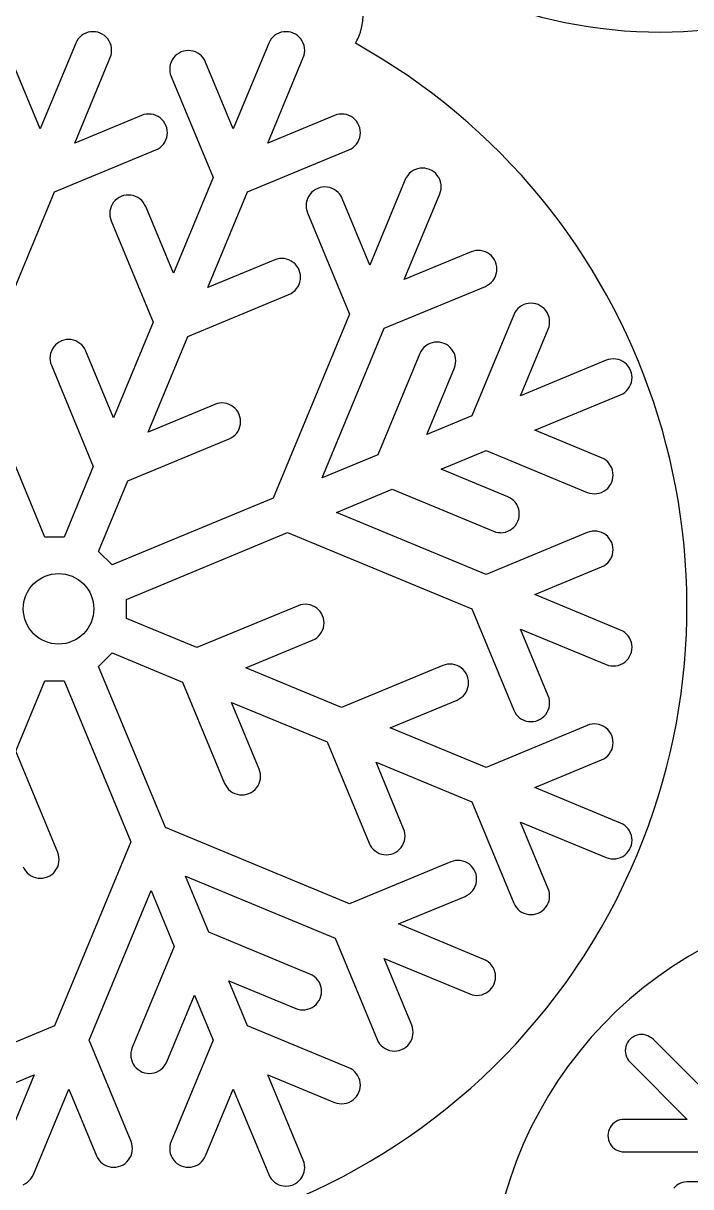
# Model space of a CAD drawing. Extents: x -10 to 300, y 40 to 641.
# Drawn here: x 91.5 to 183.4, y 204 to 364.2 of the extents above; entities that cross this region are included whole.
import ezdxf

# ---------------------------------------------------------------- set-up
doc = ezdxf.new("R2010")
doc.units = 0
doc.layers.add('Laag_1', color=7, linetype='CONTINUOUS')

msp = doc.modelspace()

# ---------------------------------------------------------------- linework, layer by layer
at = {"layer": 'Laag_1', "color": 1}
for p, q in [((99.253983, 362.303267), (99.032206, 362.050426)), ((99.506912, 362.525118), (99.253983, 362.303267)), ((99.786623, 362.712007), (99.506912, 362.525118)), ((100.088342, 362.860866), (99.786623, 362.712007)), ((100.406869, 362.968865), (100.088342, 362.860866)), ((100.736836, 363.03458), (100.406869, 362.968865)), ((101.07251, 363.056648), (100.736836, 363.03458)), ((101.408139, 363.03458), (101.07251, 363.056648)), ((101.738151, 362.968865), (101.408139, 363.03458)), ((102.056662, 362.860866), (101.738151, 362.968865)), ((102.358367, 362.712007), (102.056662, 362.860866)), ((102.638093, 362.525118), (102.358367, 362.712007)), ((102.890993, 362.303267), (102.638093, 362.525118)), ((103.112814, 362.050426), (102.890993, 362.303267)), ((125.826368, 362.303267), (125.604532, 362.050426)), ((126.079357, 362.525118), (125.826368, 362.303267)), ((126.359008, 362.712007), (126.079357, 362.525118)), ((126.660728, 362.860866), (126.359008, 362.712007)), ((126.979298, 362.968865), (126.660728, 362.860866)), ((127.309296, 363.03458), (126.979298, 362.968865)), ((127.644895, 363.056648), (127.309296, 363.03458)), ((127.980509, 363.03458), (127.644895, 363.056648)), ((128.310492, 362.968865), (127.980509, 363.03458)), ((128.629063, 362.860866), (128.310492, 362.968865)), ((128.930737, 362.712007), (128.629063, 362.860866)), ((129.210419, 362.525118), (128.930737, 362.712007)), ((129.463452, 362.303267), (129.210419, 362.525118)), ((129.685214, 362.050426), (129.463452, 362.303267)), ((98.696532, 361.469069), (93.814348, 349.682328)), ((98.845287, 361.770804), (98.696532, 361.469069)), ((99.032206, 362.050426), (98.845287, 361.770804)), ((103.299717, 361.770804), (103.112814, 362.050426)), ((103.448473, 361.469069), (103.299717, 361.770804)), ((103.556589, 361.150468), (103.448473, 361.469069)), ((103.62223, 360.820485), (103.556589, 361.150468)), ((103.644224, 360.484737), (103.62223, 360.820485)), ((125.268932, 361.469069), (120.386644, 349.682269)), ((125.417628, 361.770804), (125.268932, 361.469069)), ((125.604532, 362.050426), (125.417628, 361.770804)), ((129.872043, 361.770804), (129.685214, 362.050426)), ((130.020873, 361.469069), (129.872043, 361.770804)), ((130.129034, 361.150468), (130.020873, 361.469069)), ((130.194616, 360.820485), (130.129034, 361.150468)), ((130.216624, 360.484737), (130.194616, 360.820485)), ((98.566259, 347.713917), (103.448473, 359.500732)), ((103.448473, 359.500732), (103.556589, 359.81914)), ((103.556589, 359.81914), (103.62223, 360.149137)), ((103.62223, 360.149137), (103.644224, 360.484737)), ((111.976767, 359.174246), (111.827997, 358.872586)), ((112.163671, 359.453943), (111.976767, 359.174246)), ((112.385492, 359.706932), (112.163671, 359.453943)), ((112.638303, 359.928739), (112.385492, 359.706932)), ((112.918147, 360.11548), (112.638303, 359.928739)), ((113.219837, 360.264339), (112.918147, 360.11548)), ((113.538274, 360.37253), (113.219837, 360.264339)), ((113.868257, 360.438126), (113.538274, 360.37253)), ((114.204019, 360.460165), (113.868257, 360.438126)), ((114.539633, 360.438126), (114.204019, 360.46009)), ((114.869616, 360.37253), (114.539633, 360.438126)), ((115.188201, 360.264339), (114.869616, 360.37253)), ((115.489876, 360.11548), (115.188201, 360.264339)), ((115.769557, 359.928739), (115.489876, 360.11548)), ((116.022413, 359.706932), (115.769557, 359.928739)), ((116.24419, 359.453943), (116.022413, 359.706932)), ((116.431138, 359.174246), (116.24419, 359.453943)), ((116.579967, 358.872586), (116.431138, 359.174246)), ((125.138585, 347.713917), (130.020873, 359.500732)), ((130.020873, 359.500732), (130.129034, 359.81914)), ((130.129034, 359.81914), (130.194616, 360.149137)), ((130.194616, 360.149137), (130.216624, 360.484737)), ((93.814348, 349.682269), (90.007567, 358.872586)), ((111.654239, 358.22418), (111.632201, 357.888432)), ((111.632201, 357.888432), (111.654239, 357.552802)), ((111.719851, 358.553985), (111.654239, 358.22418)), ((111.654239, 357.552802), (111.719851, 357.222731)), ((111.827997, 358.872586), (111.719851, 358.553985)), ((120.386644, 349.682269), (116.579967, 358.872586)), ((111.719851, 357.222731), (111.827997, 356.904174)), ((111.827997, 356.904174), (117.603068, 342.962044)), ((107.756563, 351.520747), (98.566259, 347.713917)), ((108.075134, 351.628775), (107.756563, 351.520747)), ((108.405057, 351.69449), (108.075134, 351.628775)), ((108.74076, 351.71638), (108.405057, 351.69449)), ((109.076419, 351.69449), (108.74076, 351.71638)), ((109.406357, 351.628775), (109.076419, 351.69449)), ((109.724913, 351.520747), (109.406357, 351.628775)), ((110.026588, 351.371918), (109.724913, 351.520747)), ((110.306313, 351.184984), (110.026588, 351.371918)), ((110.559228, 350.963178), (110.306313, 351.184984)), ((110.781034, 350.710307), (110.559228, 350.963178)), ((134.329023, 351.520747), (125.138585, 347.713917)), ((134.647578, 351.628775), (134.329023, 351.520747)), ((134.977398, 351.69449), (134.647578, 351.628775)), ((135.31316, 351.71638), (134.977398, 351.69449)), ((135.648804, 351.69449), (135.31316, 351.71638)), ((135.978802, 351.628775), (135.648804, 351.69449)), ((136.297372, 351.520747), (135.978802, 351.628775)), ((136.599017, 351.371918), (136.297372, 351.520747)), ((136.878713, 351.184984), (136.599017, 351.371918)), ((137.131554, 350.963178), (136.878713, 351.184984)), ((137.353375, 350.710307), (137.131554, 350.963178)), ((110.967923, 350.430492), (110.781034, 350.710307)), ((111.116723, 350.128831), (110.967923, 350.430492)), ((111.224855, 349.810409), (111.116723, 350.128831)), ((111.290495, 349.480426), (111.224855, 349.810409)), ((111.31246, 349.144603), (111.290495, 349.480426)), ((137.540279, 350.430492), (137.353375, 350.710307)), ((137.689182, 350.128831), (137.540279, 350.430492)), ((137.797314, 349.810409), (137.689182, 350.128831)), ((137.862895, 349.480426), (137.797314, 349.810409)), ((137.884934, 349.144603), (137.862895, 349.480426)), ((110.781034, 347.579078), (110.967923, 347.858774)), ((110.967923, 347.858774), (111.116723, 348.160627)), ((111.116723, 348.160627), (111.224855, 348.479006)), ((111.224855, 348.479006), (111.290495, 348.809003)), ((111.290495, 348.809003), (111.31246, 349.144603)), ((137.353375, 347.579078), (137.540279, 347.858774)), ((137.540279, 347.858774), (137.689182, 348.160627)), ((137.689182, 348.160627), (137.797314, 348.479006)), ((137.797314, 348.479006), (137.862895, 348.809003)), ((137.862895, 348.809003), (137.884934, 349.144603)), ((95.782653, 340.993662), (109.724913, 346.768682)), ((109.724913, 346.768682), (110.026588, 346.917497)), ((110.026588, 346.917497), (110.306313, 347.104445)), ((110.306313, 347.104445), (110.559228, 347.326266)), ((110.559228, 347.326266), (110.781034, 347.579078)), ((122.355009, 340.993662), (136.297372, 346.768682)), ((136.297372, 346.768682), (136.599017, 346.917497)), ((136.599017, 346.917497), (136.878713, 347.104445)), ((136.878713, 347.104445), (137.131554, 347.326266)), ((137.131554, 347.326266), (137.353375, 347.579078)), ((117.603068, 342.962044), (112.144389, 329.783417)), ((144.207229, 342.981163), (144.058385, 342.679413)), ((144.394177, 343.260755), (144.207229, 342.981163)), ((144.615969, 343.513759), (144.394177, 343.260755)), ((144.86881, 343.735581), (144.615969, 343.513759)), ((145.148461, 343.922603), (144.86881, 343.735581)), ((145.450195, 344.071211), (145.148461, 343.922603)), ((145.768706, 344.179431), (145.450195, 344.071211)), ((146.098748, 344.244954), (145.768706, 344.179431)), ((146.434363, 344.267007), (146.098748, 344.245043)), ((146.770125, 344.244954), (146.434363, 344.267007)), ((147.09993, 344.179431), (146.770125, 344.244954)), ((147.418515, 344.071211), (147.09993, 344.179431)), ((147.720235, 343.922603), (147.418515, 344.071211)), ((147.999916, 343.735581), (147.720235, 343.922603)), ((148.25289, 343.513759), (147.999916, 343.735581)), ((148.474696, 343.260755), (148.25289, 343.513759)), ((148.661659, 342.981163), (148.474696, 343.260755)), ((148.81031, 342.679413), (148.661659, 342.981163)), ((131.707585, 341.326046), (131.427919, 341.139083)), ((132.009289, 341.47489), (131.707585, 341.326046)), ((132.327845, 341.583082), (132.009289, 341.47489)), ((132.657872, 341.648604), (132.327845, 341.583082)), ((132.993472, 341.670716), (132.657872, 341.648604)), ((133.329086, 341.648604), (132.993472, 341.670598)), ((133.659068, 341.583082), (133.329086, 341.648604)), ((133.977639, 341.47489), (133.659068, 341.583082)), ((134.279373, 341.326046), (133.977639, 341.47489)), ((134.55901, 341.139083), (134.279373, 341.326046)), ((144.058385, 342.679413), (139.176275, 330.892643)), ((148.918487, 342.360857), (148.81031, 342.679413)), ((148.984083, 342.031022), (148.918487, 342.360857)), ((148.918487, 341.029677), (148.984083, 341.359571)), ((149.006107, 341.69523), (148.984083, 342.031022)), ((148.984083, 341.359571), (149.006077, 341.69523)), ((85.280081, 315.638139), (95.782653, 340.993662)), ((104.143103, 339.808065), (103.921326, 339.555091)), ((104.396003, 340.029902), (104.143103, 339.808065)), ((104.675714, 340.216776), (104.396003, 340.029902)), ((104.977433, 340.365531), (104.675714, 340.216776)), ((105.295989, 340.473708), (104.977433, 340.365531)), ((105.625883, 340.539274), (105.295989, 340.473708)), ((105.961601, 340.561224), (105.625883, 340.539274)), ((106.297245, 340.539274), (105.961601, 340.561224)), ((106.627227, 340.473708), (106.297245, 340.539274)), ((106.945753, 340.365531), (106.627227, 340.473708)), ((107.247473, 340.216776), (106.945753, 340.365531)), ((107.527169, 340.029902), (107.247473, 340.216776)), ((107.780098, 339.808065), (107.527169, 340.029902)), ((108.00186, 339.555091), (107.780098, 339.808065)), ((116.8963, 327.81502), (122.355009, 340.993662)), ((130.509333, 339.764522), (130.443751, 339.43451)), ((130.617509, 340.083063), (130.509333, 339.764522)), ((130.766338, 340.384754), (130.617509, 340.083063)), ((130.953108, 340.66445), (130.766338, 340.384754)), ((131.174944, 340.917454), (130.953108, 340.66445)), ((131.427919, 341.139083), (131.174944, 340.917454)), ((134.812014, 340.917454), (134.55901, 341.139083)), ((135.03382, 340.66445), (134.812014, 340.917454)), ((135.220605, 340.384754), (135.03382, 340.66445)), ((135.36942, 340.083063), (135.220605, 340.384754)), ((139.176275, 330.892643), (135.36942, 340.083063)), ((143.928156, 328.924513), (148.81031, 340.711017)), ((148.81031, 340.711017), (148.918487, 341.029677)), ((103.411866, 338.325358), (103.389872, 337.989506)), ((103.477491, 338.655148), (103.411866, 338.325358)), ((103.585638, 338.973719), (103.477491, 338.655148)), ((103.734393, 339.27538), (103.585638, 338.973719)), ((103.921326, 339.555091), (103.734393, 339.27538)), ((108.188749, 339.27538), (108.00186, 339.555091)), ((108.337578, 338.973719), (108.188749, 339.27538)), ((112.144389, 329.783417), (108.337578, 338.973719)), ((130.443751, 339.43451), (130.421728, 339.09891)), ((130.421728, 339.09891), (130.443751, 338.763161)), ((130.443751, 338.763161), (130.509333, 338.433371)), ((130.509333, 338.433371), (130.617509, 338.114696)), ((130.617509, 338.114696), (136.392521, 324.172329)), ((103.389872, 337.989506), (103.411866, 337.653906)), ((103.411866, 337.653906), (103.477491, 337.323864)), ((103.477491, 337.323864), (103.585638, 337.005337)), ((103.585638, 337.005337), (109.360694, 323.063163)), ((126.40513, 331.729864), (126.086575, 331.621851)), ((126.735142, 331.795638), (126.40513, 331.729864)), ((127.070772, 331.817677), (126.735142, 331.795638)), ((127.406534, 331.795638), (127.070772, 331.817677)), ((127.736368, 331.729864), (127.406534, 331.795638)), ((128.054924, 331.621851), (127.736368, 331.729864)), ((153.11846, 332.731151), (143.928156, 328.924513)), ((153.437046, 332.839253), (153.11846, 332.731151)), ((153.767013, 332.904879), (153.437046, 332.839253)), ((154.102657, 332.926858), (153.767013, 332.904879)), ((154.438257, 332.904879), (154.102657, 332.926858)), ((154.768239, 332.839253), (154.438257, 332.904879)), ((155.086795, 332.731151), (154.768239, 332.839253)), ((155.3885, 332.582306), (155.086795, 332.731151)), ((155.668151, 332.395551), (155.3885, 332.582306)), ((155.921155, 332.1737), (155.668151, 332.395551)), ((156.143021, 331.92071), (155.921155, 332.1737)), ((156.329776, 331.641014), (156.143021, 331.92071)), ((126.086575, 331.621851), (116.8963, 327.81502)), ((128.356614, 331.473036), (128.054924, 331.621851)), ((128.636295, 331.286162), (128.356614, 331.473036)), ((128.889299, 331.064355), (128.636295, 331.286162)), ((129.111076, 330.81144), (128.889299, 331.064355)), ((129.29789, 330.531848), (129.111076, 330.81144)), ((129.44669, 330.229965), (129.29789, 330.531848)), ((129.554925, 329.911527), (129.44669, 330.229965)), ((156.47859, 331.339339), (156.329776, 331.641014)), ((156.586781, 331.020783), (156.47859, 331.339339)), ((156.652378, 330.69077), (156.586781, 331.020783)), ((156.674386, 330.35517), (156.652348, 330.69077)), ((156.652378, 330.019526), (156.674416, 330.35517)), ((129.44669, 328.261701), (129.554925, 328.580154)), ((129.620507, 329.581515), (129.554925, 329.911527)), ((129.554925, 328.580154), (129.620507, 328.910166)), ((129.642501, 329.24587), (129.620507, 329.581515)), ((129.620507, 328.910166), (129.642501, 329.24587)), ((155.668151, 328.314774), (155.921155, 328.536611)), ((155.921155, 328.536611), (156.143021, 328.7896)), ((156.143021, 328.7896), (156.329776, 329.069296)), ((156.329776, 329.069296), (156.47859, 329.370957)), ((156.47859, 329.370957), (156.586781, 329.689513)), ((156.586781, 329.689513), (156.652378, 330.019526)), ((114.112724, 321.09481), (128.054924, 326.869786)), ((128.054924, 326.869786), (128.356614, 327.01863)), ((128.356614, 327.01863), (128.636295, 327.205638)), ((128.636295, 327.205638), (128.889299, 327.427444)), ((128.889299, 327.427444), (129.111076, 327.680241)), ((129.111076, 327.680241), (129.29789, 327.959937)), ((129.29789, 327.959937), (129.44669, 328.261701)), ((141.14458, 322.204155), (155.086795, 327.979145)), ((155.086795, 327.979145), (155.3885, 328.127974)), ((155.3885, 328.127974), (155.668151, 328.314774)), ((160.078904, 325.320148), (159.799209, 325.133274)), ((160.380742, 325.468948), (160.078904, 325.320148)), ((160.69915, 325.577183), (160.380742, 325.468948)), ((161.029118, 325.642706), (160.69915, 325.577183)), ((161.364747, 325.664774), (161.029118, 325.642809)), ((161.700524, 325.642706), (161.364747, 325.664774)), ((162.030492, 325.577183), (161.700524, 325.642706)), ((162.348929, 325.468948), (162.030492, 325.577183)), ((162.650634, 325.320148), (162.348929, 325.468948)), ((162.930478, 325.133274), (162.650634, 325.320148)), ((136.392521, 324.172329), (125.890008, 298.817014)), ((158.988769, 324.077165), (153.213787, 310.134783)), ((159.137628, 324.37893), (158.988769, 324.077165)), ((159.324547, 324.658552), (159.137628, 324.37893)), ((159.546353, 324.911437), (159.324547, 324.658552)), ((159.799209, 325.133274), (159.546353, 324.911437)), ((163.183289, 324.911437), (162.930478, 325.133274)), ((163.405125, 324.658552), (163.183289, 324.911437)), ((163.592014, 324.37893), (163.405125, 324.658552)), ((163.740873, 324.077165), (163.592014, 324.37893)), ((163.848871, 323.758639), (163.740873, 324.077165)), ((163.91466, 323.428626), (163.848871, 323.758639)), ((109.360694, 323.063163), (103.901941, 309.884521)), ((132.610298, 301.600593), (141.14458, 322.204155)), ((159.934092, 312.918392), (163.740873, 322.108813)), ((163.740873, 322.108813), (163.848871, 322.427443)), ((163.848871, 322.427443), (163.91466, 322.757278)), ((163.93652, 323.092982), (163.914615, 323.428626)), ((163.91466, 322.757278), (163.93652, 323.092982)), ((96.735089, 320.46665), (96.43337, 320.317909)), ((97.053645, 320.574841), (96.735089, 320.46665)), ((97.383553, 320.640393), (97.053645, 320.574841)), ((97.719242, 320.662461), (97.383553, 320.640393)), ((98.054915, 320.640393), (97.719242, 320.662342)), ((98.384853, 320.574841), (98.054915, 320.640393)), ((98.703409, 320.46665), (98.384853, 320.574841)), ((99.005099, 320.317909), (98.703409, 320.46665)), ((108.653926, 307.916154), (114.112724, 321.09481)), ((95.343249, 319.074838), (95.235147, 318.756385)), ((95.492049, 319.376483), (95.343249, 319.074838)), ((95.678953, 319.656387), (95.492049, 319.376483)), ((95.900744, 319.909199), (95.678953, 319.656387)), ((96.153674, 320.13102), (95.900744, 319.909199)), ((96.43337, 320.317909), (96.153674, 320.13102)), ((99.284824, 320.13102), (99.005099, 320.317909)), ((99.537725, 319.909199), (99.284824, 320.13102)), ((99.759531, 319.656387), (99.537725, 319.909199)), ((99.946405, 319.376483), (99.759531, 319.656387)), ((100.095234, 319.074838), (99.946405, 319.376483)), ((103.901941, 309.884521), (100.095234, 319.074838)), ((146.218188, 319.027456), (146.069492, 318.725677)), ((146.405092, 319.307137), (146.218188, 319.027456)), ((146.626913, 319.560053), (146.405092, 319.307137)), ((146.879902, 319.781889), (146.626913, 319.560053)), ((147.159583, 319.968867), (146.879902, 319.781889)), ((147.461273, 320.117489), (147.159583, 319.968867)), ((147.779814, 320.22571), (147.461273, 320.117489)), ((148.109663, 320.291232), (147.779814, 320.22571)), ((148.44547, 320.313285), (148.109663, 320.29135)), ((148.781084, 320.291232), (148.44547, 320.313285)), ((149.111052, 320.22571), (148.781084, 320.291232)), ((149.429607, 320.117489), (149.111052, 320.22571)), ((149.731312, 319.968867), (149.429607, 320.117489)), ((150.010993, 319.781889), (149.731312, 319.968867)), ((150.263982, 319.560053), (150.010993, 319.781889)), ((150.485789, 319.307137), (150.263982, 319.560053)), ((150.672588, 319.027456), (150.485789, 319.307137)), ((150.821388, 318.725677), (150.672588, 319.027456)), ((95.169506, 318.426476), (95.147498, 318.090639)), ((95.147498, 318.090639), (95.169506, 317.755039)), ((95.235147, 318.756385), (95.169506, 318.426476)), ((95.169506, 317.755039), (95.235147, 317.425101)), ((95.235147, 317.425101), (95.343249, 317.106456)), ((146.069492, 318.725677), (140.294288, 304.783502)), ((150.929579, 318.40715), (150.821388, 318.725677)), ((150.995161, 318.077316), (150.929579, 318.40715)), ((150.929579, 317.07597), (150.995161, 317.405967)), ((150.995161, 317.405967), (151.01714, 317.741612)), ((151.017199, 317.741612), (150.995205, 318.077316)), ((171.720846, 317.800658), (159.934092, 312.918392)), ((172.039224, 317.908893), (171.720846, 317.800658)), ((172.369207, 317.97449), (172.039224, 317.908893)), ((172.704806, 317.996469), (172.369207, 317.97449)), ((173.040598, 317.97449), (172.704806, 317.996469)), ((173.370551, 317.908893), (173.040598, 317.97449)), ((173.689181, 317.800658), (173.370551, 317.908893)), ((173.990871, 317.651843), (173.689181, 317.800658)), ((174.270537, 317.465132), (173.990871, 317.651843)), ((174.523393, 317.243236), (174.270537, 317.465132)), ((95.343249, 317.106456), (101.11835, 303.164281)), ((147.014607, 307.567111), (150.821388, 316.757428)), ((150.821388, 316.757428), (150.929579, 317.07597)), ((174.745184, 316.990336), (174.523393, 317.243236)), ((174.932117, 316.710639), (174.745184, 316.990336)), ((175.080932, 316.408964), (174.932117, 316.710639)), ((175.188975, 316.090289), (175.080932, 316.408964)), ((175.25469, 315.760395), (175.188975, 316.090289)), ((175.276758, 315.424751), (175.25469, 315.760395)), ((94.467984, 293.456484), (85.280081, 315.638139)), ((174.745184, 313.859225), (174.932117, 314.138818)), ((174.932117, 314.138818), (175.080932, 314.440582)), ((175.080932, 314.440582), (175.188975, 314.759109)), ((175.188975, 314.759109), (175.25469, 315.089136)), ((175.25469, 315.089136), (175.276758, 315.424751)), ((161.902397, 308.166431), (173.689181, 313.04877)), ((173.689181, 313.04877), (173.990871, 313.197422)), ((173.990871, 313.197422), (174.270537, 313.3844)), ((174.270537, 313.3844), (174.523393, 313.606191)), ((174.523393, 313.606191), (174.745184, 313.859225)), ((117.844304, 311.723014), (108.653926, 307.916154)), ((118.162727, 311.831012), (117.844304, 311.723014)), ((118.492694, 311.896757), (118.162727, 311.831012)), ((118.828324, 311.918825), (118.492694, 311.896846)), ((119.164101, 311.896757), (118.828324, 311.918825)), ((119.494098, 311.831012), (119.164101, 311.896757)), ((119.812491, 311.723014), (119.494098, 311.831012)), ((120.11421, 311.574155), (119.812491, 311.723014)), ((120.394069, 311.387266), (120.11421, 311.574155)), ((120.646881, 311.165474), (120.394069, 311.387266)), ((120.868702, 310.912544), (120.646881, 311.165474)), ((121.055605, 310.632951), (120.868702, 310.912544)), ((121.204449, 310.331202), (121.055605, 310.632951)), ((121.312477, 310.012646), (121.204449, 310.331202)), ((121.378222, 309.682618), (121.312477, 310.012646)), ((121.400216, 309.347003), (121.378222, 309.682618)), ((121.378222, 309.011285), (121.400216, 309.347003)), ((153.213787, 310.134783), (147.014607, 307.567111)), ((120.646881, 307.528548), (120.868702, 307.781359)), ((120.868702, 307.781359), (121.055605, 308.061174)), ((121.055605, 308.061174), (121.204449, 308.362924)), ((121.204449, 308.362924), (121.312477, 308.681465)), ((121.312477, 308.681465), (121.378222, 309.011285)), ((171.092672, 304.359778), (161.902397, 308.166431)), ((105.870291, 301.195929), (119.812491, 306.971126)), ((119.812491, 306.971126), (120.11421, 307.119778)), ((120.11421, 307.119778), (120.394069, 307.306637)), ((120.394069, 307.306637), (120.646881, 307.528548)), ((140.294288, 304.783502), (132.610298, 301.600593)), ((148.982971, 302.81515), (155.182107, 305.38291)), ((155.182107, 305.38291), (169.124367, 299.607802)), ((101.11835, 303.164281), (97.097262, 293.456484)), ((171.394406, 304.210934), (171.092672, 304.359778)), ((171.674057, 304.023956), (171.394406, 304.210934)), ((171.927046, 303.802268), (171.674057, 304.023956)), ((172.148853, 303.549367), (171.927046, 303.802268)), ((172.335638, 303.26976), (172.148853, 303.549367)), ((172.484497, 302.967981), (172.335638, 303.26976)), ((172.592643, 302.649425), (172.484497, 302.967981)), ((158.173202, 299.008319), (148.982971, 302.81515)), ((172.484497, 300.999718), (172.592643, 301.318066)), ((172.65821, 302.319412), (172.592643, 302.649425)), ((172.592643, 301.318066), (172.65821, 301.648064)), ((172.65821, 301.648064), (172.680248, 301.983812)), ((172.680248, 301.983812), (172.65824, 302.319412)), ((101.849232, 291.488132), (105.870291, 301.195929)), ((134.578632, 296.848617), (142.262682, 300.031526)), ((142.262682, 300.031526), (156.205045, 294.256432)), ((171.092672, 299.607802), (171.394406, 299.756542)), ((171.394406, 299.756542), (171.674057, 299.94355)), ((171.674057, 299.94355), (171.927046, 300.165238)), ((171.927046, 300.165238), (172.148853, 300.418168)), ((172.148853, 300.418168), (172.335638, 300.697968)), ((172.335638, 300.697968), (172.484497, 300.999718)), ((125.890008, 298.817014), (103.708368, 289.629023)), ((158.475114, 298.859579), (158.173202, 299.008319)), ((158.754736, 298.672675), (158.475114, 298.859579)), ((159.007592, 298.450868), (158.754736, 298.672675)), ((159.229427, 298.197953), (159.007592, 298.450868)), ((159.416316, 297.918257), (159.229427, 298.197953)), ((169.124367, 299.607802), (169.442922, 299.4997)), ((169.442922, 299.4997), (169.77292, 299.434059)), ((169.77292, 299.434059), (170.108519, 299.412302)), ((170.108519, 299.411991), (170.444296, 299.433762)), ((170.444296, 299.434059), (170.774101, 299.4997)), ((170.774101, 299.4997), (171.092672, 299.607802)), ((155.182107, 288.314427), (134.578632, 296.848617)), ((159.565175, 297.616463), (159.416316, 297.918257)), ((159.673173, 297.297966), (159.565175, 297.616463)), ((159.738962, 296.968027), (159.673173, 297.297966)), ((159.760956, 296.632413), (159.738962, 296.968027)), ((159.738962, 296.296694), (159.760927, 296.632413)), ((159.007592, 294.813853), (159.229427, 295.066768)), ((159.229427, 295.066768), (159.416316, 295.346539)), ((159.416316, 295.346539), (159.565175, 295.648214)), ((159.565175, 295.648214), (159.673173, 295.96677)), ((159.673173, 295.96677), (159.738962, 296.296694)), ((97.097262, 293.456484), (94.467984, 293.456484)), ((105.676732, 284.877062), (127.858343, 294.065022)), ((127.858343, 294.065022), (153.213787, 283.562466)), ((169.124367, 294.089447), (155.182107, 288.314427)), ((156.205045, 294.256432), (156.523423, 294.148315)), ((156.523423, 294.148315), (156.85342, 294.082674)), ((156.85342, 294.082674), (157.189227, 294.060902)), ((157.189227, 294.060576), (157.524827, 294.082407)), ((157.524827, 294.082674), (157.854824, 294.148315)), ((157.854824, 294.148315), (158.173202, 294.256432)), ((158.173202, 294.256432), (158.475114, 294.405143)), ((158.475114, 294.405143), (158.754736, 294.592032)), ((158.754736, 294.592032), (159.007592, 294.813853)), ((169.442922, 294.197549), (169.124367, 294.089447)), ((169.77292, 294.26319), (169.442922, 294.197549)), ((170.108519, 294.285258), (169.77292, 294.263486)), ((170.444296, 294.26319), (170.108519, 294.284976)), ((170.774101, 294.197549), (170.444296, 294.26319)), ((171.092672, 294.089447), (170.774101, 294.197549)), ((171.394406, 293.940706), (171.092672, 294.089447)), ((171.674057, 293.753832), (171.394406, 293.940706)), ((171.927046, 293.532011), (171.674057, 293.753832)), ((172.148853, 293.27911), (171.927046, 293.532011)), ((172.335638, 292.99934), (172.148853, 293.27911)), ((172.484497, 292.697635), (172.335638, 292.99934)), ((172.592643, 292.379108), (172.484497, 292.697635)), ((172.65821, 292.04917), (172.592643, 292.379108)), ((172.65821, 291.377748), (172.680248, 291.713466)), ((172.680248, 291.713466), (172.65824, 292.04917)), ((103.708368, 289.629023), (101.849232, 291.488132)), ((171.927046, 289.894981), (172.148853, 290.147926)), ((172.148853, 290.147926), (172.335638, 290.427593)), ((172.335638, 290.427593), (172.484497, 290.729386)), ((172.484497, 290.729386), (172.592643, 291.047809)), ((172.592643, 291.047809), (172.65821, 291.377748)), ((161.902397, 285.530744), (171.092672, 289.337485)), ((171.092672, 289.337485), (171.394406, 289.4863)), ((171.394406, 289.4863), (171.674057, 289.673204)), ((171.674057, 289.673204), (171.927046, 289.894981)), ((173.689181, 280.648464), (161.902397, 285.530744)), ((105.676732, 282.247781), (105.676732, 284.877062)), ((129.326672, 284.001781), (115.384427, 278.226806)), ((129.645228, 284.109883), (129.326672, 284.001781)), ((129.975195, 284.175509), (129.645228, 284.109883)), ((130.310825, 284.197577), (129.975195, 284.175317)), ((130.646602, 284.175509), (130.310825, 284.197785)), ((130.976584, 284.109883), (130.646602, 284.175509)), ((131.295036, 284.001781), (130.976584, 284.109883)), ((131.596667, 283.852951), (131.295036, 284.001781)), ((131.876526, 283.666062), (131.596667, 283.852951)), ((132.129381, 283.444345), (131.876526, 283.666062)), ((101.191742, 283.569431), (101.191742, 283.569431)), ((115.384427, 278.226806), (105.676732, 282.247781)), ((132.351203, 283.191429), (132.129381, 283.444345)), ((132.538136, 282.911748), (132.351203, 283.191429)), ((132.686817, 282.609984), (132.538136, 282.911748)), ((132.794978, 282.291442), (132.686817, 282.609984)), ((132.86056, 281.961534), (132.794978, 282.291442)), ((153.213787, 283.562466), (158.988769, 269.620217)), ((132.538136, 280.339941), (132.686817, 280.641735)), ((132.686817, 280.641735), (132.794978, 280.960143)), ((132.794978, 280.960143), (132.86056, 281.290082)), ((132.882568, 281.6258), (132.86056, 281.961534)), ((132.86056, 281.290082), (132.882568, 281.6258)), ((163.740873, 271.588465), (159.934092, 280.778782)), ((159.934092, 280.778782), (171.720846, 275.896606)), ((173.990871, 280.499753), (173.689181, 280.648464)), ((174.270537, 280.312864), (173.990871, 280.499753)), ((122.104747, 275.443048), (131.295036, 279.249819)), ((131.295036, 279.249819), (131.596667, 279.398634)), ((131.596667, 279.398634), (131.876526, 279.585523)), ((131.876526, 279.585523), (132.129381, 279.80733)), ((132.129381, 279.80733), (132.351203, 280.060245)), ((132.351203, 280.060245), (132.538136, 280.339941)), ((174.523393, 280.091042), (174.270537, 280.312864)), ((174.745184, 279.838142), (174.523393, 280.091042)), ((174.932117, 279.558446), (174.745184, 279.838142)), ((175.080932, 279.256756), (174.932117, 279.558446)), ((175.188975, 278.938244), (175.080932, 279.256756)), ((175.25469, 278.608216), (175.188975, 278.938244)), ((101.849232, 275.636725), (103.708368, 277.495893)), ((103.708368, 277.495893), (113.416122, 273.4748)), ((174.932117, 276.986743), (175.080932, 277.288418)), ((175.080932, 277.288418), (175.188975, 277.606945)), ((175.188975, 277.606945), (175.25469, 277.936883)), ((175.276758, 278.272587), (175.25469, 278.608216)), ((175.25469, 277.936883), (175.276758, 278.272587)), ((111.037151, 253.45507), (101.849232, 275.636725)), ((149.225497, 275.759455), (135.283267, 269.984347)), ((149.544023, 275.867557), (149.225497, 275.759455)), ((149.87405, 275.933198), (149.544023, 275.867557)), ((150.20965, 275.955177), (149.87405, 275.933391)), ((150.545412, 275.933198), (150.20965, 275.955)), ((150.875261, 275.867557), (150.545412, 275.933198)), ((151.193861, 275.759455), (150.875261, 275.867557)), ((151.495551, 275.610626), (151.193861, 275.759455)), ((151.775232, 275.423752), (151.495551, 275.610626)), ((171.720846, 275.896606), (172.039224, 275.788504)), ((172.039224, 275.788504), (172.369207, 275.722744)), ((172.369207, 275.722744), (172.704806, 275.700587)), ((172.704806, 275.70081), (173.040598, 275.72307)), ((173.040598, 275.722744), (173.370551, 275.788504)), ((173.370551, 275.788504), (173.689181, 275.896606)), ((173.689181, 275.896606), (173.990871, 276.045332)), ((173.990871, 276.045332), (174.270537, 276.232325)), ((174.270537, 276.232325), (174.523393, 276.454042)), ((174.523393, 276.454042), (174.745184, 276.706958)), ((174.745184, 276.706958), (174.932117, 276.986743)), ((135.283267, 269.984347), (122.104747, 275.443048)), ((152.028221, 275.201915), (151.775232, 275.423752)), ((152.249998, 274.94903), (152.028221, 275.201915)), ((152.436976, 274.669333), (152.249998, 274.94903)), ((152.585627, 274.367643), (152.436976, 274.669333)), ((152.693818, 274.049087), (152.585627, 274.367643)), ((152.7594, 273.719193), (152.693818, 274.049087)), ((90.446941, 263.96065), (94.467984, 273.668373)), ((94.467984, 273.668373), (97.097262, 273.668373)), ((97.097262, 273.668373), (106.285225, 251.486703)), ((113.416122, 273.4748), (119.191297, 259.532551)), ((152.436976, 272.097616), (152.585627, 272.399291)), ((152.585627, 272.399291), (152.693818, 272.717832)), ((152.693818, 272.717832), (152.7594, 273.047845)), ((152.7594, 273.047845), (152.781379, 273.383475)), ((152.781438, 273.383475), (152.759429, 273.719193)), ((142.003557, 267.200752), (151.193861, 271.007479)), ((151.193861, 271.007479), (151.495551, 271.156323)), ((151.495551, 271.156323), (151.775232, 271.343227)), ((151.775232, 271.343227), (152.028221, 271.564915)), ((152.028221, 271.564915), (152.249998, 271.817949)), ((152.249998, 271.817949), (152.436976, 272.097616)), ((163.848871, 271.269924), (163.740873, 271.588465)), ((163.91466, 270.939985), (163.848871, 271.269924)), ((163.93652, 270.604267), (163.914615, 270.939985)), ((123.943193, 261.500681), (120.136367, 270.691116)), ((120.136367, 270.691116), (133.314962, 265.232296)), ((158.988769, 269.620217), (159.137628, 269.318423)), ((159.137628, 269.318423), (159.324547, 269.038727)), ((163.405125, 269.038727), (163.592014, 269.318423)), ((163.592014, 269.318423), (163.740873, 269.620217)), ((163.740873, 269.620217), (163.848871, 269.938729)), ((163.848871, 269.938729), (163.91466, 270.268652)), ((163.91466, 270.268652), (163.93652, 270.604267)), ((159.324547, 269.038727), (159.546353, 268.785811)), ((159.546353, 268.785811), (159.799209, 268.56399)), ((159.799209, 268.56399), (160.078904, 268.377101)), ((160.078904, 268.377101), (160.380742, 268.22839)), ((160.380742, 268.22839), (160.69915, 268.120199)), ((160.69915, 268.120199), (161.029118, 268.054558)), ((161.029118, 268.054558), (161.364747, 268.032801)), ((161.364747, 268.032534), (161.700524, 268.054365)), ((161.700524, 268.054558), (162.030492, 268.120199)), ((162.030492, 268.120199), (162.348929, 268.22839)), ((162.348929, 268.22839), (162.650634, 268.377101)), ((162.650634, 268.377101), (162.930478, 268.56399)), ((162.930478, 268.56399), (163.183289, 268.785811)), ((163.183289, 268.785811), (163.405125, 269.038727)), ((169.442922, 267.625247), (169.124367, 267.517011)), ((169.77292, 267.690873), (169.442922, 267.625247)), ((170.108519, 267.712867), (169.77292, 267.690576)), ((170.444296, 267.690873), (170.108519, 267.713044)), ((170.774101, 267.625247), (170.444296, 267.690873)), ((171.092672, 267.517011), (170.774101, 267.625247)), ((155.182107, 261.741932), (142.003557, 267.200752)), ((169.124367, 267.517011), (155.182107, 261.741932)), ((171.394406, 267.3683), (171.092672, 267.517011)), ((171.674057, 267.181411), (171.394406, 267.3683)), ((171.927046, 266.959619), (171.674057, 267.181411)), ((172.148853, 266.706778), (171.927046, 266.959619)), ((172.335638, 266.426889), (172.148853, 266.706778)), ((172.484497, 266.125214), (172.335638, 266.426889)), ((172.592643, 265.806761), (172.484497, 266.125214)), ((133.314962, 265.232296), (139.089929, 251.290092)), ((172.484497, 264.156847), (172.592643, 264.475403)), ((172.65821, 265.476853), (172.592643, 265.806761)), ((172.592643, 264.475403), (172.65821, 264.80543)), ((172.65821, 264.80543), (172.680248, 265.141045)), ((172.680248, 265.141045), (172.65824, 265.476853)), ((96.222012, 250.018387), (90.446941, 263.96065)), ((171.092672, 262.765079), (171.394406, 262.913879)), ((171.394406, 262.913879), (171.674057, 263.100768)), ((171.674057, 263.100768), (171.927046, 263.322693)), ((171.927046, 263.322693), (172.148853, 263.575475)), ((172.148853, 263.575475), (172.335638, 263.855186)), ((172.335638, 263.855186), (172.484497, 264.156847)), ((124.051206, 261.182243), (123.943193, 261.500681)), ((124.116936, 260.852305), (124.051206, 261.182243)), ((143.842018, 253.258474), (140.035237, 262.448761)), ((140.035237, 262.448761), (153.213787, 256.990074)), ((161.902397, 258.958426), (171.092672, 262.765079)), ((123.943193, 259.532551), (124.051206, 259.850974)), ((124.051206, 259.850974), (124.116936, 260.180986)), ((124.138944, 260.51669), (124.116936, 260.852305)), ((124.116936, 260.180986), (124.138944, 260.51669)), ((119.191297, 259.532551), (119.339934, 259.230846)), ((119.339934, 259.230846), (119.526896, 258.950986)), ((119.526896, 258.950986), (119.748658, 258.698145)), ((119.748658, 258.698145), (120.001514, 258.476354)), ((120.001514, 258.476354), (120.281373, 258.28945)), ((120.281373, 258.28945), (120.583078, 258.140605)), ((120.583078, 258.140605), (120.901633, 258.032607)), ((120.901633, 258.032607), (121.231453, 257.966892)), ((121.9028, 257.966892), (122.232842, 258.032607)), ((122.232842, 258.032607), (122.551412, 258.140605)), ((122.551412, 258.140605), (122.853102, 258.28945)), ((122.853102, 258.28945), (123.132798, 258.476354)), ((123.132798, 258.476354), (123.385594, 258.698145)), ((123.385594, 258.698145), (123.607415, 258.950986)), ((123.607415, 258.950986), (123.794334, 259.230846)), ((123.794334, 259.230846), (123.943193, 259.532551)), ((173.689181, 254.076072), (161.902397, 258.958426)), ((121.231453, 257.966892), (121.567215, 257.944616)), ((121.567215, 257.944809), (121.9028, 257.96707)), ((153.213787, 256.990074), (158.988769, 243.047677)), ((136.392521, 242.952513), (111.037151, 253.45507)), ((143.950031, 252.939917), (143.842018, 253.258474)), ((163.740873, 245.016044), (159.934092, 254.206465)), ((159.934092, 254.206465), (171.720846, 249.324185)), ((173.990871, 253.927436), (173.689181, 254.076072)), ((174.270537, 253.740443), (173.990871, 253.927436)), ((174.523393, 253.518651), (174.270537, 253.740443)), ((174.745184, 253.265736), (174.523393, 253.518651)), ((174.932117, 252.986039), (174.745184, 253.265736)), ((143.842018, 251.290092), (143.950031, 251.608648)), ((144.01582, 252.60989), (143.950031, 252.939917)), ((143.950031, 251.608648), (144.01582, 251.938468)), ((144.01582, 251.938468), (144.037769, 252.27429)), ((144.037814, 252.27429), (144.015835, 252.60989)), ((175.080932, 252.684364), (174.932117, 252.986039)), ((175.188975, 252.365704), (175.080932, 252.684364)), ((175.25469, 252.03581), (175.188975, 252.365704)), ((175.276758, 251.700092), (175.25469, 252.03581)), ((175.25469, 251.364566), (175.276758, 251.700092)), ((106.285225, 251.486703), (95.782653, 226.13118)), ((96.330084, 249.699831), (96.222012, 250.018387)), ((139.089929, 251.290092), (139.238788, 250.988446)), ((139.238788, 250.988446), (139.425722, 250.708705)), ((139.425722, 250.708705), (139.647543, 250.455731)), ((139.647543, 250.455731), (139.900354, 250.233909)), ((139.900354, 250.233909), (140.180035, 250.047109)), ((140.180035, 250.047109), (140.481903, 249.898309)), ((142.450074, 249.898309), (142.751927, 250.047109)), ((142.751927, 250.047109), (143.031608, 250.233909)), ((143.031608, 250.233909), (143.284434, 250.455731)), ((143.284434, 250.455731), (143.506255, 250.708705)), ((143.506255, 250.708705), (143.693203, 250.988446)), ((143.693203, 250.988446), (143.842018, 251.290092)), ((174.523393, 249.881606), (174.745184, 250.134536)), ((174.745184, 250.134536), (174.932117, 250.414218)), ((174.932117, 250.414218), (175.080932, 250.715997)), ((175.080932, 250.715997), (175.188975, 251.034553)), ((175.188975, 251.034553), (175.25469, 251.364566)), ((96.222012, 248.05002), (96.330084, 248.368457)), ((96.395785, 249.369818), (96.330084, 249.699831)), ((96.330084, 248.368457), (96.395785, 248.698396)), ((96.417764, 249.034203), (96.395785, 249.369818)), ((96.395785, 248.698396), (96.417764, 249.034203)), ((150.334884, 248.727533), (136.392521, 242.952513)), ((140.481903, 249.898309), (140.800295, 249.790089)), ((140.800295, 249.790089), (141.130322, 249.724566)), ((141.130322, 249.724566), (141.466085, 249.70278)), ((141.466085, 249.702558), (141.801684, 249.72427)), ((141.801684, 249.724566), (142.131682, 249.790089)), ((142.131682, 249.790089), (142.450074, 249.898309)), ((150.65344, 248.83571), (150.334884, 248.727533)), ((150.983274, 248.901276), (150.65344, 248.83571)), ((151.319052, 248.923329), (150.983274, 248.901573)), ((151.654681, 248.901276), (151.319052, 248.923033)), ((151.984649, 248.83571), (151.654681, 248.901276)), ((152.303234, 248.727533), (151.984649, 248.83571)), ((152.604909, 248.578689), (152.303234, 248.727533)), ((152.88462, 248.391889), (152.604909, 248.578689)), ((153.137594, 248.170082), (152.88462, 248.391889)), ((171.720846, 249.324185), (172.039224, 249.216009)), ((172.039224, 249.216009), (172.369207, 249.150442)), ((172.369207, 249.150442), (172.704806, 249.128166)), ((172.704806, 249.128389), (173.040598, 249.150649)), ((173.040598, 249.150442), (173.370551, 249.216009)), ((173.370551, 249.216009), (173.689181, 249.324185)), ((173.689181, 249.324185), (173.990871, 249.473014)), ((173.990871, 249.473014), (174.270537, 249.659785)), ((174.270537, 249.659785), (174.523393, 249.881606)), ((91.470057, 248.05002), (91.618857, 247.748329)), ((91.618857, 247.748329), (91.805731, 247.468559)), ((91.805731, 247.468559), (92.027566, 247.215659)), ((92.027566, 247.215659), (92.280496, 246.993837)), ((92.280496, 246.993837), (92.560148, 246.806933)), ((92.560148, 246.806933), (92.861882, 246.658208)), ((94.830187, 246.658208), (95.131936, 246.806933)), ((95.131936, 246.806933), (95.411632, 246.993837)), ((95.411632, 246.993837), (95.664532, 247.215659)), ((95.664532, 247.215659), (95.886294, 247.468559)), ((95.886294, 247.468559), (96.073212, 247.748329)), ((96.073212, 247.748329), (96.222012, 248.05002)), ((153.359252, 247.917078), (153.137594, 248.170082)), ((153.546185, 247.637471), (153.359252, 247.917078)), ((153.695014, 247.335751), (153.546185, 247.637471)), ((153.803191, 247.017195), (153.695014, 247.335751)), ((153.868802, 246.687167), (153.803191, 247.017195)), ((92.861882, 246.658208), (93.180408, 246.550105)), ((93.180408, 246.550105), (93.510346, 246.484479)), ((93.510346, 246.484479), (93.846034, 246.462174)), ((93.846034, 246.4625), (94.181738, 246.484687)), ((94.181738, 246.484479), (94.511646, 246.550105)), ((94.511646, 246.550105), (94.830187, 246.658208)), ((117.003705, 239.050712), (113.82083, 246.734727)), ((113.82083, 246.734727), (134.42429, 238.200448)), ((153.546185, 245.065664), (153.695014, 245.367354)), ((153.695014, 245.367354), (153.803191, 245.685925)), ((153.803191, 245.685925), (153.868802, 246.015952)), ((153.890796, 246.351552), (153.868802, 246.687167)), ((153.868802, 246.015952), (153.890796, 246.351552)), ((100.534564, 224.162917), (109.068801, 244.76636)), ((109.068801, 244.76636), (112.251735, 237.082345)), ((143.112811, 240.168711), (152.303234, 243.975557)), ((152.303234, 243.975557), (152.604909, 244.124386)), ((152.604909, 244.124386), (152.88462, 244.311157)), ((152.88462, 244.311157), (153.137594, 244.532993)), ((153.137594, 244.532993), (153.359252, 244.785982)), ((153.359252, 244.785982), (153.546185, 245.065664)), ((163.848871, 244.697414), (163.740873, 245.016044)), ((163.91466, 244.367579), (163.848871, 244.697414)), ((163.848871, 243.366219), (163.91466, 243.696276)), ((163.93652, 244.03189), (163.914615, 244.367579)), ((163.91466, 243.696276), (163.93652, 244.03189)), ((158.988769, 243.047677), (159.137628, 242.746002)), ((159.137628, 242.746002), (159.324547, 242.466306)), ((159.324547, 242.466306), (159.546353, 242.213494)), ((159.546353, 242.213494), (159.799209, 241.991687)), ((159.799209, 241.991687), (160.078904, 241.804709)), ((162.650634, 241.804709), (162.930478, 241.991687)), ((162.930478, 241.991687), (163.183289, 242.213494)), ((163.183289, 242.213494), (163.405125, 242.466306)), ((163.405125, 242.466306), (163.592014, 242.746002)), ((163.592014, 242.746002), (163.740873, 243.047677)), ((163.740873, 243.047677), (163.848871, 243.366219)), ((160.078904, 241.804709), (160.380742, 241.655865)), ((160.380742, 241.655865), (160.69915, 241.547659)), ((160.69915, 241.547659), (161.029118, 241.482137)), ((161.029118, 241.482137), (161.364747, 241.459861)), ((161.364747, 241.460069), (161.700524, 241.482315)), ((161.700524, 241.482137), (162.030492, 241.547659)), ((162.030492, 241.547659), (162.348929, 241.655865)), ((162.348929, 241.655865), (162.650634, 241.804709)), ((130.945876, 233.275514), (117.003705, 239.050712)), ((154.899551, 235.286654), (143.112811, 240.168711)), ((134.42429, 238.200448), (140.199331, 224.258184)), ((112.251735, 237.082345), (106.476605, 223.139977)), ((144.951257, 226.226507), (141.14458, 235.416824)), ((141.14458, 235.416824), (152.931231, 230.534707)), ((155.201255, 235.137839), (154.899551, 235.286654)), ((155.480951, 234.950846), (155.201255, 235.137839)), ((155.733896, 234.72904), (155.480951, 234.950846)), ((155.955746, 234.476213), (155.733896, 234.72904)), ((156.142665, 234.196517), (155.955746, 234.476213)), ((156.291346, 233.894857), (156.142665, 234.196517)), ((131.247595, 233.126789), (130.945876, 233.275514)), ((131.527247, 232.939885), (131.247595, 233.126789)), ((131.780265, 232.718078), (131.527247, 232.939885)), ((132.002072, 232.465089), (131.780265, 232.718078)), ((132.18899, 232.185378), (132.002072, 232.465089)), ((156.399537, 233.576286), (156.291346, 233.894857)), ((156.465089, 233.246288), (156.399537, 233.576286)), ((156.399537, 232.245031), (156.465089, 232.574866)), ((156.465089, 232.574866), (156.487097, 232.910643)), ((156.487127, 232.910643), (156.465133, 233.246288)), ((122.355009, 226.13118), (119.787251, 232.330383)), ((119.787251, 232.330383), (128.977556, 228.523642)), ((132.337671, 231.883702), (132.18899, 232.185378)), ((132.445862, 231.56519), (132.337671, 231.883702)), ((132.511444, 231.235341), (132.445862, 231.56519)), ((132.533438, 230.899519), (132.511444, 231.235341)), ((132.511444, 230.563904), (132.533438, 230.899519)), ((155.201255, 230.683403), (155.480951, 230.870307)), ((155.480951, 230.870307), (155.733896, 231.092099)), ((155.733896, 231.092099), (155.955746, 231.345103)), ((155.955746, 231.345103), (156.142665, 231.624799)), ((156.142665, 231.624799), (156.291346, 231.926475)), ((156.291346, 231.926475), (156.399537, 232.245031)), ((111.228545, 221.171714), (115.035326, 230.362031)), ((115.035326, 230.362031), (117.603068, 224.162917)), ((131.780265, 229.080974), (132.002072, 229.333978)), ((132.002072, 229.333978), (132.18899, 229.613675)), ((132.18899, 229.613675), (132.337671, 229.91535)), ((132.337671, 229.91535), (132.445862, 230.233995)), ((132.445862, 230.233995), (132.511444, 230.563904)), ((152.931231, 230.534707), (153.249786, 230.426442)), ((153.249786, 230.426442), (153.579784, 230.360949)), ((153.579784, 230.360949), (153.915368, 230.338674)), ((153.915368, 230.33897), (154.251146, 230.361127)), ((154.251146, 230.360949), (154.580965, 230.426442)), ((154.580965, 230.426442), (154.899551, 230.534707)), ((154.899551, 230.534707), (155.201255, 230.683403)), ((128.977556, 228.523642), (129.296082, 228.415436)), ((129.296082, 228.415436), (129.626109, 228.34978)), ((129.626109, 228.34978), (129.961709, 228.328038)), ((129.961709, 228.327845), (130.297471, 228.349602)), ((130.297471, 228.34978), (130.627305, 228.415436)), ((130.627305, 228.415436), (130.945876, 228.523642)), ((130.945876, 228.523642), (131.247595, 228.672486)), ((131.247595, 228.672486), (131.527247, 228.859138)), ((131.527247, 228.859138), (131.780265, 229.080974)), ((95.782653, 226.13118), (81.840364, 220.356264)), ((136.297372, 220.356264), (122.355009, 226.13118)), ((145.059418, 225.907951), (144.951257, 226.226507)), ((144.951257, 224.258184), (145.059418, 224.5768)), ((145.125, 225.577938), (145.059418, 225.907951)), ((145.059418, 224.5768), (145.125, 224.906709)), ((145.125, 224.906709), (145.147009, 225.242353)), ((145.147023, 225.242353), (145.125029, 225.577938)), ((175.219705, 224.487953), (174.999354, 224.294631)), ((175.463536, 224.650819), (175.219705, 224.487953)), ((175.726348, 224.780424), (175.463536, 224.650819)), ((176.003854, 224.874561), (175.726348, 224.780424)), ((176.291422, 224.931898), (176.003854, 224.874561)), ((176.583957, 224.950934), (176.291422, 224.931898)), ((176.876482, 224.931898), (176.583957, 224.950943)), ((177.163848, 224.874561), (176.876482, 224.931898)), ((177.441381, 224.780424), (177.163848, 224.874561)), ((177.704385, 224.650819), (177.441381, 224.780424)), ((177.948006, 224.487953), (177.704385, 224.650819)), ((178.168375, 224.294631), (177.948006, 224.487953)), ((106.309664, 210.220624), (100.534564, 224.162917)), ((106.368473, 222.821525), (106.302802, 222.491483)), ((106.476605, 223.139977), (106.368473, 222.821525)), ((117.603068, 224.162917), (111.827997, 210.220624)), ((140.199331, 224.258184), (140.348161, 223.956494)), ((140.348161, 223.956494), (140.534946, 223.676813)), ((140.534946, 223.676813), (140.756767, 223.423779)), ((140.756767, 223.423779), (141.009741, 223.201987)), ((141.009741, 223.201987), (141.289422, 223.015291)), ((141.289422, 223.015291), (141.591112, 222.866358)), ((141.591112, 222.866358), (141.909668, 222.758241)), ((141.909668, 222.758241), (142.239695, 222.692615)), ((142.910909, 222.692615), (143.240906, 222.758241)), ((143.240906, 222.758241), (143.559447, 222.866358)), ((143.559447, 222.866358), (143.861181, 223.015291)), ((143.861181, 223.015291), (144.140877, 223.201987)), ((144.140877, 223.201987), (144.393851, 223.423779)), ((144.393851, 223.423779), (144.615628, 223.676813)), ((144.615628, 223.676813), (144.802398, 223.956494)), ((144.802398, 223.956494), (144.951257, 224.258184)), ((174.362098, 223.002554), (174.343006, 222.710055)), ((174.419454, 223.29015), (174.362098, 223.002554)), ((174.51358, 223.567654), (174.419454, 223.29015)), ((174.643186, 223.830495), (174.51358, 223.567654)), ((174.806116, 224.07428), (174.643186, 223.830495)), ((174.999354, 224.294631), (174.806116, 224.07428)), ((186.02903, 216.434093), (178.168375, 224.294631)), ((106.302802, 222.491483), (106.280823, 222.155779)), ((106.280823, 222.155779), (106.302802, 221.820179)), ((106.302802, 221.820179), (106.368473, 221.490167)), ((106.368473, 221.490167), (106.476605, 221.171714)), ((106.476605, 221.171714), (106.625419, 220.869935)), ((111.07976, 220.869935), (111.228545, 221.171714)), ((142.239695, 222.692615), (142.575294, 222.670843)), ((142.575294, 222.670635), (142.910909, 222.692407)), ((174.343108, 222.710055), (174.362098, 222.417564)), ((174.362098, 222.417564), (174.419454, 222.130116)), ((174.419454, 222.130116), (174.51358, 221.852612)), ((174.51358, 221.852612), (174.643186, 221.589606)), ((174.643186, 221.589606), (174.806116, 221.345985)), ((174.806116, 221.345985), (174.999354, 221.125635)), ((174.999354, 221.125635), (182.859901, 213.26494)), ((106.625419, 220.869935), (106.812263, 220.590254)), ((106.812263, 220.590254), (107.034085, 220.337442)), ((107.034085, 220.337442), (107.286985, 220.115621)), ((107.286985, 220.115621), (107.56671, 219.928613)), ((107.56671, 219.928613), (107.868415, 219.779828)), ((107.868415, 219.779828), (108.186941, 219.671785)), ((108.186941, 219.671785), (108.516879, 219.606085)), ((108.516879, 219.606085), (108.852582, 219.584298)), ((108.852582, 219.584076), (109.188285, 219.605863)), ((109.188285, 219.606085), (109.518179, 219.671785)), ((109.518179, 219.671785), (109.836735, 219.779828)), ((109.836735, 219.779828), (110.138439, 219.928613)), ((110.138439, 219.928613), (110.41815, 220.115621)), ((110.41815, 220.115621), (110.671095, 220.337442)), ((110.671095, 220.337442), (110.892886, 220.590254)), ((110.892886, 220.590254), (111.07976, 220.869935)), ((136.599017, 220.207361), (136.297372, 220.356264)), ((136.878713, 220.020457), (136.599017, 220.207361)), ((137.131554, 219.79865), (136.878713, 220.020457)), ((137.353375, 219.54572), (137.131554, 219.79865)), ((137.540279, 219.266142), (137.353375, 219.54572)), ((83.808713, 215.60411), (92.999003, 219.410926)), ((92.999003, 219.410926), (88.116804, 207.624111)), ((130.020873, 207.624111), (125.138585, 219.410926)), ((125.138585, 219.410926), (134.329023, 215.60411)), ((137.689182, 218.964274), (137.540279, 219.266142)), ((137.797314, 218.645822), (137.689182, 218.964274)), ((137.862895, 218.315913), (137.797314, 218.645822)), ((137.884934, 217.98018), (137.862895, 218.315913)), ((137.862895, 217.644476), (137.884934, 217.98018)), ((92.868759, 205.655848), (97.750973, 217.442574)), ((97.750973, 217.442574), (101.557724, 208.252286)), ((116.579967, 208.252286), (120.386644, 217.442574)), ((120.386644, 217.442574), (125.268932, 205.655848)), ((137.131554, 216.16162), (137.353375, 216.414551)), ((137.353375, 216.414551), (137.540279, 216.694321)), ((137.540279, 216.694321), (137.689182, 216.9961)), ((137.689182, 216.9961), (137.797314, 217.314449)), ((137.797314, 217.314449), (137.862895, 217.644476)), ((134.329023, 215.60411), (134.647578, 215.496082)), ((134.647578, 215.496082), (134.977398, 215.430352)), ((134.977398, 215.430352), (135.31316, 215.408581)), ((135.31316, 215.408492), (135.648804, 215.430248)), ((135.648804, 215.430352), (135.978802, 215.496082)), ((135.978802, 215.496082), (136.297372, 215.60411)), ((136.297372, 215.60411), (136.599017, 215.75291)), ((136.599017, 215.75291), (136.878713, 215.939888)), ((136.878713, 215.939888), (137.131554, 216.16162)), ((173.612127, 213.188548), (173.334713, 213.094421)), ((173.899593, 213.245721), (173.612127, 213.188548)), ((174.192119, 213.26494), (173.899593, 213.245721)), ((182.859901, 213.26494), (174.192119, 213.26494)), ((172.027607, 211.603973), (171.970453, 211.316541)), ((172.121845, 211.881623), (172.027607, 211.603973)), ((172.251542, 212.144482), (172.121845, 211.881623)), ((172.41436, 212.388296), (172.251542, 212.144482)), ((172.607692, 212.608627), (172.41436, 212.388296)), ((172.828052, 212.801932), (172.607692, 212.608627)), ((173.071718, 212.964788), (172.828052, 212.801932)), ((173.334713, 213.094421), (173.071718, 212.964788)), ((106.417796, 209.902068), (106.309664, 210.220624)), ((106.483392, 209.572055), (106.417796, 209.902068)), ((111.719851, 209.902068), (111.654239, 209.572055)), ((111.827997, 210.220624), (111.719851, 209.902068)), ((171.970453, 211.316541), (171.951161, 211.024052)), ((171.951161, 211.024052), (171.970453, 210.731543)), ((171.970453, 210.731543), (172.027607, 210.444113)), ((172.027607, 210.444113), (172.121845, 210.166444)), ((172.121845, 210.166444), (172.251542, 209.903594)), ((172.251542, 209.903594), (172.41436, 209.659954)), ((106.309664, 208.252286), (106.417796, 208.570917)), ((106.417796, 208.570917), (106.483392, 208.900722)), ((106.483392, 208.900722), (106.505431, 209.236455)), ((106.505431, 209.236455), (106.483437, 209.572055)), ((111.654239, 209.572055), (111.632201, 209.236455)), ((111.632201, 209.236455), (111.654239, 208.900722)), ((111.654239, 208.900722), (111.719851, 208.570917)), ((111.719851, 208.570917), (111.827997, 208.252286)), ((172.41436, 209.659954), (172.607692, 209.439458)), ((172.607692, 209.439458), (172.828052, 209.246327)), ((172.828052, 209.246327), (173.071718, 209.083462)), ((173.071718, 209.083462), (173.334713, 208.953664)), ((173.334713, 208.953664), (173.612127, 208.859528)), ((173.612127, 208.859528), (173.899593, 208.802382)), ((173.899593, 208.802382), (174.192119, 208.783172)), ((174.192119, 208.783172), (187.341599, 208.783172)), ((101.557724, 208.252286), (101.706494, 207.950611)), ((101.706494, 207.950611), (101.893383, 207.670915)), ((101.893383, 207.670915), (102.115204, 207.417881)), ((102.115204, 207.417881), (102.368104, 207.196074)), ((102.368104, 207.196074), (102.647815, 207.009393)), ((102.647815, 207.009393), (102.949505, 206.860474)), ((102.949505, 206.860474), (103.26809, 206.752357)), ((103.26809, 206.752357), (103.597998, 206.686716)), ((104.269361, 206.686716), (104.599299, 206.752357)), ((104.599299, 206.752357), (104.917854, 206.860474)), ((104.917854, 206.860474), (105.219529, 207.009393)), ((105.219529, 207.009393), (105.499225, 207.196074)), ((105.499225, 207.196074), (105.752199, 207.417881)), ((105.752199, 207.417881), (105.974006, 207.670915)), ((105.974006, 207.670915), (106.16088, 207.950611)), ((106.16088, 207.950611), (106.309664, 208.252286)), ((111.827997, 208.252286), (111.976767, 207.950611)), ((111.976767, 207.950611), (112.163671, 207.670915)), ((112.163671, 207.670915), (112.385492, 207.417881)), ((112.385492, 207.417881), (112.638303, 207.196074)), ((112.638303, 207.196074), (112.918147, 207.009393)), ((112.918147, 207.009393), (113.219837, 206.860474)), ((113.219837, 206.860474), (113.538274, 206.752357)), ((113.538274, 206.752357), (113.868257, 206.686716)), ((114.539633, 206.686716), (114.869616, 206.752357)), ((114.869616, 206.752357), (115.188201, 206.860474)), ((115.188201, 206.860474), (115.489876, 207.009393)), ((115.489876, 207.009393), (115.769557, 207.196074)), ((115.769557, 207.196074), (116.022413, 207.417881)), ((116.022413, 207.417881), (116.24419, 207.670915)), ((116.24419, 207.670915), (116.431138, 207.950611)), ((116.431138, 207.950611), (116.579967, 208.252286)), ((130.129034, 207.305762), (130.020873, 207.624111)), ((130.194616, 206.97572), (130.129034, 207.305762)), ((130.216624, 206.64012), (130.194616, 206.97572)), ((92.5331, 205.074461), (92.719989, 205.354083)), ((92.719989, 205.354083), (92.868759, 205.655848)), ((103.597998, 206.686716), (103.933687, 206.664559)), ((103.933687, 206.664737), (104.269361, 206.686909)), ((113.868257, 206.686716), (114.204019, 206.664559)), ((114.204019, 206.664737), (114.539633, 206.686909)), ((125.268932, 205.655848), (125.417628, 205.354083)), ((125.417628, 205.354083), (125.604532, 205.074461)), ((129.685214, 205.074461), (129.872043, 205.354083)), ((129.872043, 205.354083), (130.020873, 205.655848)), ((130.020873, 205.655848), (130.129034, 205.974404)), ((130.129034, 205.974404), (130.194616, 206.304416)), ((130.194616, 206.304416), (130.216624, 206.64012)), ((91.476978, 204.264036), (91.778609, 204.412865)), ((91.778609, 204.412865), (92.058379, 204.599739)), ((92.058379, 204.599739), (92.311279, 204.821561)), ((92.311279, 204.821561), (92.5331, 205.074461)), ((125.604532, 205.074461), (125.826368, 204.821561)), ((125.826368, 204.821561), (126.079357, 204.599739)), ((126.079357, 204.599739), (126.359008, 204.412865)), ((126.359008, 204.412865), (126.660728, 204.264036)), ((126.660728, 204.264036), (126.979298, 204.156022)), ((126.979298, 204.156022), (127.309296, 204.090278)), ((127.309296, 204.090278), (127.644895, 204.068536)), ((127.644895, 204.06821), (127.980509, 204.089981)), ((127.980509, 204.090278), (128.310492, 204.156022)), ((128.310492, 204.156022), (128.629063, 204.264036)), ((128.629063, 204.264036), (128.930737, 204.412865)), ((128.930737, 204.412865), (129.210419, 204.599739)), ((129.210419, 204.599739), (129.463452, 204.821561)), ((129.463452, 204.821561), (129.685214, 205.074461)), ((181.223508, 203.992618), (181.030368, 203.772249)), ((181.444059, 204.185922), (181.223508, 203.992618)), ((181.687688, 204.348769), (181.444059, 204.185922)), ((181.950491, 204.478403), (181.687688, 204.348769)), ((182.228225, 204.57253), (181.950491, 204.478403)), ((182.515583, 204.629849), (182.228225, 204.57253)), ((182.808127, 204.648921), (182.515583, 204.629849)), ((191.475908, 204.648921), (182.808127, 204.648921))]:
    msp.add_line(p, q, dxfattribs=at)
for points in [[(113.55027, 428.710402), (113.550128, 392.419205), (142.969795, 362.999258), (179.260944, 362.999104)], [(179.260944, 362.999104), (212.546919, 363.023586), (240.557171, 387.933473), (244.468358, 420.988916)], [(123.059438, 367.755543), (79.584126, 382.782493), (31.832392, 362.104887), (13.045708, 320.117053)], [(137.609267, 362.254554), (139.36468, 366.1857), (137.601145, 370.795581), (133.670169, 372.55136)], [(137.191111, 361.457421), (137.345733, 361.714856), (137.485351, 361.981011), (137.609267, 362.254554)], [(175.132309, 247.729845), (193.867313, 289.743261), (177.398463, 339.108134), (137.191111, 361.457421)], [(92.905351, 287.001773), (93.815663, 287.912086), (95.050312, 288.423494), (96.337687, 288.423493)], [(96.337687, 288.423493), (97.625063, 288.423494), (98.859712, 287.912086), (99.770024, 287.001773)], [(91.483633, 283.569431), (91.483631, 284.856809), (91.995038, 286.09146), (92.905351, 287.001773)], [(99.770024, 287.001773), (100.680337, 286.09146), (101.191744, 284.856809), (101.191742, 283.569431)], [(96.337687, 278.715385), (93.656871, 278.715381), (91.483637, 280.888612), (91.483633, 283.569431)], [(101.191742, 283.569431), (101.191737, 280.888612), (99.018504, 278.715381), (96.337687, 278.715385)], [(57.895487, 202.879683), (102.654529, 182.890713), (155.143192, 202.970796), (175.132309, 247.729845)], [(212.018292, 243.747015), (183.825264, 243.713858), (159.97587, 222.892129), (156.138789, 194.961378)]]:
    msp.add_open_spline(points, degree=3, dxfattribs=at)

doc.saveas('drawing.dxf')
